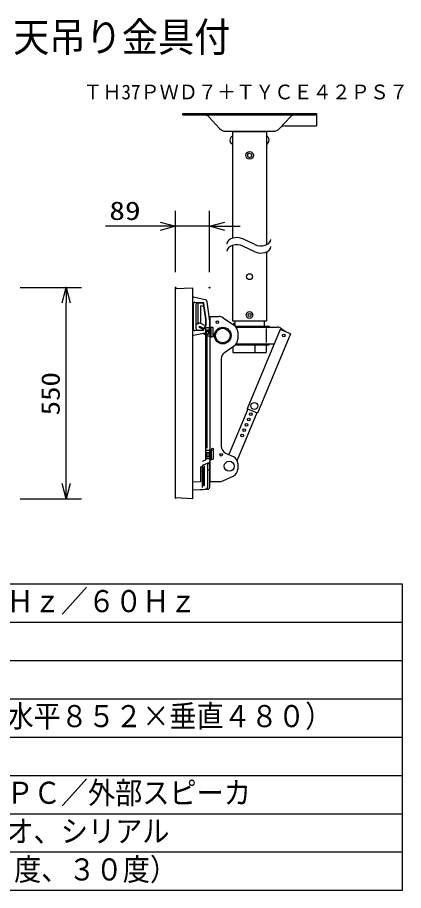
# Model space of a CAD drawing. Units: millimetres, scale not verified. Extents: x -62 to 63, y -57 to 57.
# Drawn here: x 12.3 to 62.7, y -56.5 to 57.4 of the extents above; entities that cross this region are included whole.
import ezdxf
from ezdxf.enums import TextEntityAlignment as Align

# ---------------------------------------------------------------- set-up
doc = ezdxf.new("R2010")
doc.units = ezdxf.units.MM
doc.header["$LTSCALE"] = 0.190332
doc.header["$PDMODE"] = 32
doc.header["$PDSIZE"] = 0.0952
doc.linetypes.add('CHAIN1', pattern=[8, 5, -1, 1, -1])
for name, color, linetype in [('0-0_MOJI1', 2, 'Continuous'), ('0-1_TOUROKU', 1, 'Continuous'), ('0-2_GAIKEI', 1, 'Continuous'), ('0-3_WAKU', 3, 'Continuous'), ('0-4_SUNPO', 7, 'Continuous'), ('0-5_DEFPOINTS', 7, 'Continuous')]:
    doc.layers.add(name, color=color, linetype=linetype)
doc.styles.add('ＭＳ ゴシック', font='')
doc.styles.get('ＭＳ ゴシック').set_extended_font_data('MS Gothic')

# ---------------------------------------------------------------- blocks, each defined once
blk = doc.blocks.new('_OPEN30')
at = {"layer": '0-4_SUNPO'}
blk.add_line((0, 0), (-1, 0), dxfattribs=at)
blk.add_lwpolyline([(-1, 0.26795), (0, 0), (-1, -0.26795)], dxfattribs=at)

msp = doc.modelspace()

# ---------------------------------------------------------------- linework, layer by layer
at = {"layer": '0-2_GAIKEI', "color": 7}
for p, q in [((33.8525, 44.8479), (48.505, 44.8479)), ((33.8525, 44.8479), (33.8525, 44.6879)), ((33.8525, 44.6879), (51.3525, 44.6879)), ((38.7366, 42.8651), (37.282, 44.4214)), ((46.4684, 42.8651), (47.923, 44.4214)), ((48.5367, 44.8479), (51.3525, 44.8479)), ((51.3525, 44.8479), (51.3525, 43.2479)), ((39.4672, 42.5479), (45.7378, 42.5479)), ((40.375, 42.493), (40.375, 28.5796)), ((40.375, 42.493), (44.83, 42.493)), ((40.5275, 42.5479), (40.5275, 42.493)), ((44.6775, 42.5479), (44.6775, 42.493)), ((44.83, 42.493), (44.83, 27.7621)), ((47.2603, 43.2479), (51.3525, 43.2479)), ((40.2127, 41.8148), (40.0726, 41.558)), ((40.2127, 40.9711), (40.0726, 41.2279)), ((40.375, 41.893), (40.3444, 41.893)), ((44.83, 41.893), (44.8606, 41.893)), ((44.9923, 41.8148), (45.1324, 41.558)), ((44.9923, 40.9711), (45.1324, 41.2279)), ((40.375, 40.893), (40.3444, 40.893)), ((44.83, 40.893), (44.8606, 40.893)), ((40.375, 27.6363), (40.375, 17.8269)), ((44.83, 26.8188), (44.83, 17.8269)), ((35.2125, 22.0919), (32.9525, 21.9766)), ((32.9525, -5.2928), (32.9525, 21.9766)), ((35.2125, -5.4081), (35.2125, 22.0919)), ((35.2125, 20.8919), (35.3025, 20.8919)), ((37.3885, 18.0736), (37.0859, 20.2738)), ((37.4025, 18.3919), (37.4025, -3.1581)), ((37.4025, 18.3919), (38.5881, 18.3919)), ((37.4025, 17.4146), (37.4025, 17.8693)), ((37.4025, 17.4146), (37.4025, -0.4438)), ((39.1603, 18.2121), (40.6247, 17.1904)), ((40.375, 17.8269), (44.83, 17.8269)), ((40.6525, 17.1703), (40.6525, 17.5069)), ((40.695, 17.8269), (40.695, 17.1366)), ((40.7288, 17.1069), (45.1424, 17.1069)), ((44.51, 17.8269), (44.51, 17.1069)), ((45.1424, 17.1069), (45.1424, 16.9919)), ((40.8358, 16.9919), (45.1424, 16.9919)), ((40.8456, 16.9794), (46.2673, 16.9794)), ((41.0525, 16.3703), (41.0525, 15.4136)), ((46.6039, 16.6745), (42.2983, 6.3352)), ((47.924, 16.1248), (43.6185, 5.7854)), ((44.7498, 16.8103), (44.7498, 14.9738)), ((47.924, 16.1248), (46.6039, 16.6745)), ((46.6956, 16.8451), (47.1808, 16.5076)), ((39.3303, 13.6904), (40.6247, 14.5935)), ((40.4275, 14.4559), (40.4275, 13.7019)), ((40.4275, 13.7019), (40.4525, 13.6769)), ((40.4525, 13.6769), (44.7525, 13.6769)), ((40.7288, 14.6769), (45.1424, 14.6769)), ((40.8358, 14.7919), (45.1424, 14.7919)), ((40.8456, 14.8044), (45.8269, 14.8044)), ((43.2768, 14.6769), (43.2768, 13.6769)), ((44.7775, 14.6519), (44.7525, 14.6769)), ((45.1424, 14.6769), (45.1424, 14.7919)), ((38.9025, 12.8703), (38.9025, 1.4797)), ((42.3722, 6.3044), (39.9036, 0.3763)), ((43.5446, 5.8162), (40.9632, -0.3828)), ((43.6185, 5.7854), (42.2983, 6.3352)), ((39.4808, 0.573), (40.4742, 0.1109)), ((37.4025, -0.8053), (37.4025, -0.445)), ((37.4025, -0.9634), (37.4025, -0.8053)), ((37.4025, -1.6852), (37.4025, -0.9652)), ((41.0525, -0.7958), (41.0525, -1.5203)), ((37.4025, -3.6332), (37.4025, -1.6852)), ((37.4025, -3.1581), (38.6813, -3.1581)), ((39.1031, -3.0648), (40.4742, -2.427)), ((35.2125, -4.2462), (36.1419, -4.1975)), ((36.1419, -4.1974), (36.499, -4.1787)), ((36.4991, -4.1787), (36.8669, -4.1595)), ((37.1419, -4.1451), (36.8669, -4.1595)), ((37.4025, -3.8704), (37.4025, -3.6332)), ((35.2125, -5.4081), (32.9525, -5.2928))]:
    msp.add_line(p, q, dxfattribs=at)
at = {"layer": '0-2_GAIKEI'}
for p, q in [((42.3525, 39.5373), (42.3525, 39.2486)), ((42.3525, 39.2486), (42.6025, 39.1043)), ((42.6025, 39.1043), (42.8525, 39.2486)), ((42.8525, 39.5373), (42.8525, 39.2486)), ((43.2681, 27.7651), (41.7358, 28.4971)), ((43.2681, 26.8218), (41.7358, 27.5538)), ((35.3025, 16.6972), (35.3025, 20.0866)), ((35.4577, 20.2365), (36.5108, 20.1997)), ((35.6525, 16.7527), (35.6525, 20.0311)), ((35.7492, 20.1713), (36.4656, 20.1463)), ((35.8325, 20.1684), (35.8325, 17.3639)), ((36.6542, 19.6879), (36.2087, 19.7826)), ((36.2088, 19.7826), (36.2088, 17.5053)), ((36.8857, 18.0045), (36.609, 20.0168)), ((36.9373, 18.0116), (36.6542, 20.0702)), ((35.8325, 17.3639), (35.6525, 17.3639)), ((36.2088, 17.5053), (35.8325, 17.5053)), ((36.0761, 17.1045), (36.6167, 16.823)), ((36.0761, 16.9321), (36.0761, 17.1045)), ((36.2087, 17.5053), (36.677, 17.2615)), ((36.8857, 17.2794), (36.609, 16.767)), ((36.9373, 17.2723), (36.6542, 16.7137)), ((36.947, 17.4146), (36.947, 17.8693)), ((37.3885, 17.2102), (37.2754, 16.3879)), ((36.8125, 16.2155), (35.3025, 15.8919)), ((35.4577, 16.5473), (36.5108, 16.5841)), ((36.5634, 16.6784), (36.0761, 16.9321)), ((36.5592, 16.1612), (36.8365, 16.0169)), ((36.8365, 16.0169), (36.8365, 15.4669)), ((36.8875, 15.8419), (36.8875, 16.8419)), ((36.8875, 15.8419), (36.8875, 16.8419)), ((37.3525, 16.8919), (36.9375, 16.8919)), ((37.3525, 16.8919), (36.9375, 16.8919)), ((37.0516, 15.4646), (37.0516, 16.0169)), ((37.0987, 16.603), (37.0859, 16.51)), ((37.2754, 16.3879), (37.0987, 16.603)), ((37.5125, 16.6669), (37.4025, 16.6669)), ((37.5125, 16.6669), (37.4025, 16.6669)), ((37.5125, 16.0169), (37.4025, 16.0169)), ((37.5125, 16.0169), (37.4025, 16.0169)), ((37.5125, 16.7675), (37.5125, 15.9169)), ((37.5125, 16.7675), (37.5125, 15.9169)), ((37.5127, 16.7675), (37.5642, 16.909)), ((37.5127, 16.7675), (37.5642, 16.909)), ((37.5762, 15.7562), (37.5762, 16.9276)), ((37.5762, 15.7562), (37.5762, 16.9276)), ((37.8125, 16.9419), (37.6112, 16.9419)), ((37.8125, 16.9419), (37.6112, 16.9419)), ((37.8625, 15.7919), (37.8625, 16.8919)), ((37.8625, 15.7919), (37.8625, 16.8919)), ((35.2125, 15.8919), (35.3025, 15.8919)), ((36.8365, 15.4669), (36.8729, 15.4669)), ((36.8729, 15.4669), (36.8729, 14.7169)), ((37.0166, 15.4669), (36.8729, 15.4669)), ((37.3525, 15.7919), (36.9375, 15.7919)), ((37.3525, 15.7919), (36.9375, 15.7919)), ((37.0243, 15.4669), (37.0165, 15.4669)), ((37.099, 15.4646), (37.0516, 15.4646)), ((37.088, 15.4169), (37.1336, 15.4169)), ((37.088, 14.7669), (37.088, 15.4169)), ((37.5127, 15.9164), (37.5642, 15.7748)), ((37.5127, 15.9164), (37.5642, 15.7748)), ((37.8125, 15.7419), (37.6112, 15.7419)), ((37.8125, 15.7419), (37.6112, 15.7419)), ((36.8365, 14.7169), (36.8365, 2.0569)), ((36.8729, 14.7169), (36.8365, 14.7169)), ((36.8729, 14.7169), (37.0166, 14.7169)), ((37.0165, 14.7169), (37.0243, 14.7169)), ((37.0516, 2.0546), (37.0516, 14.7192)), ((37.0516, 14.7192), (37.099, 14.7192)), ((37.1336, 14.7669), (37.088, 14.7669)), ((36.8365, 2.0569), (36.8729, 2.0569)), ((36.8365, 1.3069), (36.8365, -0.3558)), ((36.8729, 1.3069), (36.8365, 1.3069)), ((36.8729, 2.0569), (36.8729, 1.3069)), ((37.0166, 2.0569), (36.8729, 2.0569)), ((36.8729, 1.3069), (37.0166, 1.3069)), ((37.0243, 2.0569), (37.0165, 2.0569)), ((37.0165, 1.3069), (37.0243, 1.3069)), ((37.099, 2.0546), (37.0516, 2.0546)), ((37.0516, 1.3092), (37.099, 1.3092)), ((37.088, 2.0069), (37.1336, 2.0069)), ((37.088, 1.3569), (37.088, 2.0069)), ((37.1336, 1.3569), (37.088, 1.3569)), ((36.8875, 0.8419), (36.8875, -0.1581)), ((36.8875, 0.8419), (36.8875, -0.1581)), ((37.3525, 0.8919), (36.9375, 0.8919)), ((37.3525, 0.8919), (36.9375, 0.8919)), ((37.4025, -0.1581), (37.4025, 0.8419)), ((37.4025, -0.1581), (37.4025, 0.8419)), ((37.5125, 0.6669), (37.4025, 0.6669)), ((37.5125, 0.6669), (37.4025, 0.6669)), ((37.5125, 0.0169), (37.4025, 0.0169)), ((37.5125, 0.0169), (37.4025, 0.0169)), ((37.5125, -0.0836), (37.5125, 0.7669)), ((37.5125, -0.0836), (37.5125, 0.7669)), ((37.5127, 0.7675), (37.5642, 0.909)), ((37.5127, 0.7675), (37.5642, 0.909)), ((37.5762, 0.9276), (37.5762, -0.2438)), ((37.5762, 0.9276), (37.5762, -0.2438)), ((37.8125, 0.9419), (37.6112, 0.9419)), ((37.8125, 0.9419), (37.6112, 0.9419)), ((37.8625, 0.8919), (37.8625, -0.2081)), ((37.8625, 0.8919), (37.8625, -0.2081)), ((36.8365, -0.3558), (36.4197, -0.5501)), ((36.8354, -0.8846), (36.5324, -1.0259)), ((36.7117, -3.6476), (36.7117, -1.1119)), ((37.2437, -0.6942), (36.8354, -0.8846)), ((37.3525, -0.2081), (36.9375, -0.2081)), ((37.3525, -0.2081), (36.9375, -0.2081)), ((37.1275, -0.7962), (37.1275, -3.8848)), ((37.1275, -0.8053), (37.4025, -0.8053)), ((37.5127, -0.0836), (37.5642, -0.2252)), ((37.5127, -0.0836), (37.5642, -0.2252)), ((37.8125, -0.2581), (37.6112, -0.2581)), ((37.8125, -0.2581), (37.6112, -0.2581)), ((36.1847, -1.2298), (36.1847, -3.18)), ((36.1847, -1.2298), (36.4025, -1.2298)), ((36.4025, -1.2298), (36.4025, -3.18)), ((36.5807, -1.2181), (36.5807, -2.0055)), ((36.5807, -2.062), (36.5807, -3.6545)), ((37.4025, -1.6852), (37.1275, -1.6852)), ((36.1847, -3.18), (35.2125, -3.2309)), ((36.4025, -3.18), (36.4025, -3.9228)), ((36.5807, -3.6545), (36.7117, -3.6476))]:
    msp.add_line(p, q, dxfattribs=at)
at = {"layer": '0-2_GAIKEI', "linetype": 'CHAIN1'}
for p, q in [((37.27, 16.5919), (37.02, 16.5919)), ((37.02, 16.0919), (37.02, 16.5919)), ((37.27, 16.5919), (37.02, 16.5919)), ((37.02, 16.0919), (37.02, 16.5919)), ((37.27, 16.0919), (37.02, 16.0919)), ((37.27, 16.0919), (37.02, 16.0919)), ((37.27, 16.0919), (37.27, 16.5919)), ((37.27, 16.0919), (37.27, 16.5919)), ((37.27, 0.5919), (37.02, 0.5919)), ((37.02, 0.5919), (37.02, 0.0919)), ((37.27, 0.5919), (37.02, 0.5919)), ((37.02, 0.5919), (37.02, 0.0919)), ((37.27, 0.0919), (37.02, 0.0919)), ((37.27, 0.0919), (37.02, 0.0919)), ((37.27, 0.5919), (37.27, 0.0919)), ((37.27, 0.5919), (37.27, 0.0919))]:
    msp.add_line(p, q, dxfattribs=at)
at = {"layer": '0-2_GAIKEI'}
for points in [[(42.3525, 39.5373), (42.6025, 39.6816), (42.8525, 39.5373)], [(35.4577, 20.2365), (35.4446, 20.2364), (35.4316, 20.2351), (35.4188, 20.2327), (35.4061, 20.2293), (35.3939, 20.2247), (35.3821, 20.219), (35.3708, 20.2124), (35.3602, 20.2048), (35.3502, 20.1963), (35.341, 20.187), (35.3327, 20.1769), (35.3253, 20.1661), (35.3188, 20.1547), (35.3134, 20.1428), (35.3091, 20.1304), (35.3058, 20.1178), (35.3036, 20.1049), (35.3026, 20.0918), (35.3025, 20.0866)], [(35.7567, 20.174), (35.7444, 20.1694), (35.7326, 20.1638), (35.7213, 20.1572), (35.7106, 20.1497), (35.7006, 20.1412), (35.6914, 20.1319), (35.683, 20.1218), (35.6756, 20.1111), (35.6691, 20.0997), (35.6636, 20.0878), (35.6592, 20.0755), (35.6559, 20.0629), (35.6537, 20.05), (35.6526, 20.0369), (35.6525, 20.0311)], [(36.609, 20.0168), (36.6067, 20.0297), (36.6032, 20.0423), (36.5986, 20.0546), (36.593, 20.0664), (36.5864, 20.0777), (36.5789, 20.0884), (36.5704, 20.0984), (36.5611, 20.1076), (36.551, 20.1159), (36.5403, 20.1234), (36.5289, 20.1298), (36.517, 20.1353), (36.5047, 20.1397), (36.492, 20.143), (36.4791, 20.1452), (36.4661, 20.1463), (36.4656, 20.1463)], [(36.6542, 20.0702), (36.6518, 20.083), (36.6483, 20.0957), (36.6438, 20.1079), (36.6382, 20.1198), (36.6316, 20.1311), (36.624, 20.1417), (36.6156, 20.1517), (36.6062, 20.1609), (36.5962, 20.1693), (36.5854, 20.1767), (36.574, 20.1832), (36.5622, 20.1887), (36.5498, 20.1931), (36.5372, 20.1964), (36.5243, 20.1986), (36.5112, 20.1996), (36.5108, 20.1996)], [(36.895, 17.4146), (36.895, 17.8693), (36.8912, 17.9558), (36.8857, 18.0045)], [(36.8857, 17.2794), (36.8938, 17.3656), (36.895, 17.4146)], [(36.947, 17.8693), (36.943, 17.9603), (36.9373, 18.0116)], [(36.9373, 17.2723), (36.9457, 17.363), (36.947, 17.4146)], [(37.3885, 17.2102), (37.4007, 17.3405), (37.4025, 17.4146)], [(35.3025, 16.6972), (35.3031, 16.6842), (35.3048, 16.6712), (35.3076, 16.6584), (35.3115, 16.6459), (35.3166, 16.6339), (35.3226, 16.6222), (35.3296, 16.6112), (35.3376, 16.6008), (35.3464, 16.5912), (35.3561, 16.5823), (35.3665, 16.5744), (35.3775, 16.5673), (35.3891, 16.5613), (35.4012, 16.5563), (35.4137, 16.5524), (35.4265, 16.5495), (35.4394, 16.5478), (35.4525, 16.5472), (35.4577, 16.5473)], [(35.6525, 16.7527), (35.6531, 16.7396), (35.6548, 16.7267), (35.6576, 16.7139), (35.6615, 16.7014), (35.6666, 16.6893), (35.6726, 16.6777), (35.6796, 16.6667), (35.6876, 16.6563), (35.6964, 16.6467), (35.7061, 16.6378), (35.7165, 16.6298), (35.7275, 16.6228), (35.7391, 16.6168), (35.7512, 16.6118), (35.7567, 16.6099)], [(35.7492, 16.6125), (36.4656, 16.6375), (36.4787, 16.6386), (36.4916, 16.6407), (36.5043, 16.644), (36.5166, 16.6484), (36.5285, 16.6538), (36.5399, 16.6602), (36.5507, 16.6677), (36.5608, 16.676), (36.5701, 16.6851), (36.5786, 16.6951), (36.5862, 16.7058), (36.5928, 16.717), (36.5985, 16.7288), (36.6031, 16.7411), (36.6066, 16.7537), (36.6089, 16.7666), (36.609, 16.767)], [(36.5108, 16.5842), (36.5238, 16.5852), (36.5367, 16.5874), (36.5494, 16.5907), (36.5617, 16.595), (36.5736, 16.6005), (36.585, 16.6069), (36.5958, 16.6143), (36.6059, 16.6226), (36.6153, 16.6318), (36.6238, 16.6418), (36.6314, 16.6524), (36.638, 16.6637), (36.6436, 16.6755), (36.6482, 16.6877), (36.6517, 16.7004), (36.6541, 16.7132), (36.6542, 16.7137)], [(36.8125, 16.2155), (36.8421, 16.2232), (36.8708, 16.2334), (36.8986, 16.2461), (36.9252, 16.2612), (36.9503, 16.2786), (36.9738, 16.298), (36.9956, 16.3195), (37.0154, 16.3427), (37.033, 16.3676), (37.0485, 16.3939), (37.0616, 16.4215), (37.0722, 16.4501), (37.0804, 16.4796), (37.0859, 16.5096), (37.0859, 16.51)], [(36.5324, -1.0259), (36.515, -1.035), (36.4984, -1.0455), (36.4829, -1.0575), (36.4684, -1.0707), (36.4551, -1.0852), (36.4432, -1.1008), (36.4326, -1.1173), (36.4236, -1.1348), (36.4161, -1.1529), (36.4102, -1.1716), (36.4059, -1.1908), (36.4034, -1.2102), (36.4025, -1.2298)], [(36.4168, -2.2942), (36.4391, -2.2825), (36.4603, -2.2689), (36.4802, -2.2535), (36.4987, -2.2364), (36.5157, -2.2177), (36.5309, -2.1977), (36.5444, -2.1764), (36.5559, -2.1541), (36.5655, -2.1308), (36.5729, -2.1067), (36.5783, -2.0821), (36.5815, -2.0571), (36.5825, -2.032), (36.5813, -2.0068), (36.5779, -1.9819), (36.5724, -1.9573), (36.5647, -1.9333), (36.555, -1.9101), (36.5433, -1.8878), (36.5297, -1.8666), (36.5143, -1.8467), (36.4972, -1.8282), (36.4786, -1.8113), (36.4585, -1.796), (36.4372, -1.7826), (36.4168, -1.772)], [(36.8669, -4.1595), (36.8908, -4.1572), (36.9144, -4.1528), (36.9375, -4.1464), (36.96, -4.138), (36.9816, -4.1276), (37.0023, -4.1155), (37.0218, -4.1015), (37.0401, -4.086), (37.0569, -4.0688), (37.0721, -4.0503), (37.0857, -4.0306), (37.0975, -4.0097), (37.1075, -3.9878), (37.1155, -3.9652), (37.1215, -3.942), (37.1255, -3.9183), (37.1273, -3.8944), (37.1275, -3.8848)]]:
    msp.add_lwpolyline(points, dxfattribs=at)
at = {"layer": '0-2_GAIKEI', "color": 7}
for points in [[(37.0859, 20.2738), (37.0805, 20.3038), (37.0724, 20.3333), (37.0618, 20.3619), (37.0487, 20.3895), (37.0333, 20.4159), (37.0156, 20.4408), (36.9959, 20.4641), (36.9742, 20.4855), (36.9507, 20.505), (36.9255, 20.5224), (36.899, 20.5375), (36.8713, 20.5502), (36.8425, 20.5605), (36.813, 20.5682), (36.8125, 20.5683), (35.3025, 20.8919)], [(37.4025, 17.8693), (37.3968, 18), (37.3885, 18.0736)], [(40.5375, 17.2512), (40.5375, 17.5069), (40.6525, 17.5069)], [(44.7775, 14.6519), (44.7775, 13.7019), (44.7525, 13.6769)], [(37.1419, -4.145), (37.1658, -4.1427), (37.1894, -4.1384), (37.2125, -4.132), (37.235, -4.1236), (37.2566, -4.1132), (37.2773, -4.1011), (37.2968, -4.0871), (37.3151, -4.0715), (37.3319, -4.0544), (37.3471, -4.0359), (37.3607, -4.0162), (37.3725, -3.9953), (37.3825, -3.9734), (37.3905, -3.9508), (37.3965, -3.9276), (37.4005, -3.9039), (37.4023, -3.88), (37.4025, -3.8704)]]:
    msp.add_lwpolyline(points, dxfattribs=at)
at = {"layer": '0-2_GAIKEI'}
for centre, radius in [((42.6025, 39.393), 0.5), ((42.6025, 23.5769), 0.385), ((42.6025, 18.5769), 0.4375), ((42.6025, 18.5769), 0.2), ((38.4025, 17.6419), 0.1625), ((39.1025, 15.8919), 1.0875), ((39.1025, 15.8919), 0.9525), ((47.0525, 15.8919), 0.175), ((47.0525, 15.8919), 0.175), ((43.2298, 6.7166), 0.45), ((42.7786, 5.6285), 0.175), ((42.4903, 4.9362), 0.175), ((41.9136, 3.5514), 0.175), ((42.202, 4.2438), 0.175), ((41.6253, 2.8591), 0.175), ((37.7525, 1.0669), 0.125), ((38.9025, 0.3419), 0.1625), ((39.9525, -1.1581), 0.655)]:
    msp.add_circle(centre, radius, dxfattribs=at)
at = {"layer": '0-2_GAIKEI', "color": 7}
for centre, radius, start, end in [((36.6683, 43.8479), 0.84, 43.0632, 90), ((48.5367, 43.8479), 0.84, 90, 136.9368), ((39.4672, 43.5479), 1, 223.0632, 270), ((45.7378, 43.5479), 1, 270, 316.9368), ((47.2603, 42.2479), 1, 90, 136.9368), ((40.375, 41.393), 0.3446, 151.37136, 208.62864), ((40.3444, 41.743), 0.15, 90, 151.37136), ((44.8606, 41.743), 0.15, 28.62864, 90), ((44.83, 41.393), 0.3446, 331.37136, 28.62864), ((40.3444, 41.043), 0.15, 208.62864, 270), ((44.8606, 41.043), 0.15, 270, 331.37136), ((38.5881, 17.3919), 1, 55.0975, 90), ((40.0525, 16.3703), 1, 0, 55.0975), ((46.2673, 16.2294), 0.75, 55.17771, 90), ((46.7525, 15.8919), 0.75, 39.91597, 55.17771), ((40.0525, 15.4136), 1, 304.9025, 0), ((39.9025, 12.8703), 1, 124.9025, 180), ((39.9025, 1.4797), 1, 180, 245.05609), ((40.0525, -0.7958), 1, 0, 65.05609), ((40.0525, -1.5203), 1, 294.94391, 0), ((38.6813, -2.1581), 1, 270, 294.94391)]:
    msp.add_arc(centre, radius, start, end, dxfattribs=at)
at = {"layer": '0-2_GAIKEI'}
for centre, start, end in [((36.9375, 16.8419), 90, 180), ((36.9375, 16.8419), 90, 180), ((37.3525, 16.8419), 0, 90), ((37.3525, 16.8419), 0, 90), ((37.6112, 16.8919), 90, 160), ((37.6112, 16.8919), 90, 160), ((37.8125, 16.8919), 0, 90), ((37.8125, 16.8919), 0, 90), ((36.9375, 15.8419), 180, 270), ((36.9375, 15.8419), 180, 270), ((37.3525, 15.8419), 270, 0), ((37.3525, 15.8419), 270, 0), ((37.6112, 15.7919), 200, 270), ((37.6112, 15.7919), 200, 270), ((37.8125, 15.7919), 270, 0), ((37.8125, 15.7919), 270, 0), ((36.9375, 0.8419), 90, 180), ((36.9375, 0.8419), 90, 180), ((37.3525, 0.8419), 0, 90), ((37.3525, 0.8419), 0, 90), ((37.6112, 0.8919), 90, 160), ((37.6112, 0.8919), 90, 160), ((37.8125, 0.8919), 0, 90), ((37.8125, 0.8919), 0, 90), ((36.9375, -0.1581), 180, 270), ((36.9375, -0.1581), 180, 270), ((37.3525, -0.1581), 270, 0), ((37.3525, -0.1581), 270, 0), ((37.6112, -0.2081), 200, 270), ((37.6112, -0.2081), 200, 270), ((37.8125, -0.2081), 270, 0), ((37.8125, -0.2081), 270, 0)]:
    msp.add_arc(centre, 0.05, start, end, dxfattribs=at)
for centre, start_param, end_param in [((40.9518, 27.7786), 0.94183783, 3.09076751), ((40.9518, 26.8353), 0.94183783, 3.09076751), ((44.0522, 28.4836), 4.08343048, 6.23236016), ((44.0522, 27.5403), 4.08343048, 6.23236016)]:
    msp.add_ellipse(centre, major_axis=(1.3327, 0), ratio=0.666667, start_param=start_param, end_param=end_param, dxfattribs=at)
at = {"layer": '0-2_GAIKEI', "color": 7}
for p in [(32.9525, 21.9766), (32.9525, -5.2928)]:
    msp.add_point(p, dxfattribs=at)
at = {"layer": '0-2_GAIKEI'}
for p in [(37.145, 16.5919), (37.5762, 16.9419), (37.5762, 15.7419), (37.145, 0.0919), (37.5762, -0.2581)]:
    msp.add_point(p, dxfattribs=at)
at = {"layer": '0-3_WAKU'}
for p, q in [((12.6696, 22.1422), (20.6696, 22.1422)), ((18.6696, -3.4081), (18.6696, 20.1422)), ((12.6696, -5.4081), (20.6696, -5.4081))]:
    msp.add_line(p, q, dxfattribs=at)
at = {"layer": '0-3_WAKU', "color": 4}
for p, q in [((-62.493, -16.501), (62.507, -16.501)), ((62.507, -16.501), (62.507, -56.501)), ((62.507, -56.501), (-62.493, -56.501))]:
    msp.add_line(p, q, dxfattribs=at)
at = {"layer": '0-3_WAKU', "color": 1}
for p, q in [((-62.493, -21.501), (62.507, -21.501)), ((-62.493, -26.501), (62.507, -26.501)), ((-62.493, -31.501), (62.507, -31.501)), ((-62.493, -36.501), (62.507, -36.501)), ((-62.493, -41.501), (62.507, -41.501)), ((-62.493, -46.501), (62.507, -46.501)), ((62.507, -51.501), (-62.493, -51.501))]:
    msp.add_line(p, q, dxfattribs=at)
at = {"layer": '0-4_SUNPO', "color": 3}
for p, q in [((32.9525, 24.1419), (32.9525, 32.1419)), ((37.3775, 24.1419), (37.3775, 32.1419)), ((30.9525, 30.1419), (23.7858, 30.1419)), ((37.3775, 30.1419), (32.9525, 30.1419)), ((39.3775, 30.1419), (41.3775, 30.1419))]:
    msp.add_line(p, q, dxfattribs=at)
at = {"layer": '0-4_SUNPO'}
msp.add_point((18.6696, 22.1422), dxfattribs=at)
at = {"layer": '0-5_DEFPOINTS'}
for p in [(32.9525, 30.1419), (32.9525, 22.1419), (37.3775, 22.1419)]:
    msp.add_point(p, dxfattribs=at)

# ---------------------------------------------------------------- block references
at = {"layer": '0-3_WAKU', "xscale": 2, "yscale": 2}
for p, rotation in [((18.6696, 22.1422), 90), ((18.6696, -5.4081), 270)]:
    msp.add_blockref('_OPEN30', p, dxfattribs=dict(at, rotation=rotation))
at = {"layer": '0-4_SUNPO', "xscale": 2, "yscale": 2}
msp.add_blockref('_OPEN30', (32.9525, 30.1419), dxfattribs=at)
at = {"layer": '0-4_SUNPO', "xscale": 2, "yscale": 2, "rotation": 180}
msp.add_blockref('_OPEN30', (37.3775, 30.1419), dxfattribs=at)

# ---------------------------------------------------------------- texts
at = {"layer": '0-0_MOJI1', "style": 'ＭＳ ゴシック', "width": 0.9}
for s, height, p in [('プラズマディスプレイ天吊り金具付', 3.849, (-35.493, 51.7588)), ('ＡＣ１００Ｖ\u3000５０Ｈｚ／６０Ｈｚ', 2.886, (-20.993, -21.0561)), ('４０８９６０画素（水平８５２×垂直４８０）', 2.886, (-20.993, -36.0561)), ('ビデオ／Ｓビデオ／ＰＣ／外部スピーカ', 2.886, (-20.993, -46.0561)), ('コンポーネントビデオ、シリアル', 2.886, (-20.993, -51.0561)), ('３段階（０度、１５度、３０度）', 2.886, (-19.993, -56.0561))]:
    msp.add_text(s, height=height, dxfattribs=at).set_placement(p, align=Align.BOTTOM_LEFT)
at = {"layer": '0-1_TOUROKU', "style": 'ＭＳ ゴシック', "width": 0.95}
msp.add_text('ＴＨ37ＰＷＤ７＋ＴＹＣＥ４２ＰＳ７', height=1.924, dxfattribs=at).set_placement((20.907, 46.1289), align=Align.BOTTOM_LEFT)
at = {"layer": '0-3_WAKU', "style": 'ＭＳ ゴシック', "width": 1.15}
msp.add_text('550', height=2.406, rotation=90, dxfattribs=at).set_placement((18.56, 5.4799), align=Align.BOTTOM_LEFT)
at = {"layer": '0-4_SUNPO', "color": 3, "style": 'ＭＳ ゴシック', "width": 1.25}
msp.add_text('89', height=2.406, dxfattribs=at).set_placement((24.3022, 30.2515), align=Align.BOTTOM_LEFT)

doc.saveas('drawing.dxf')
